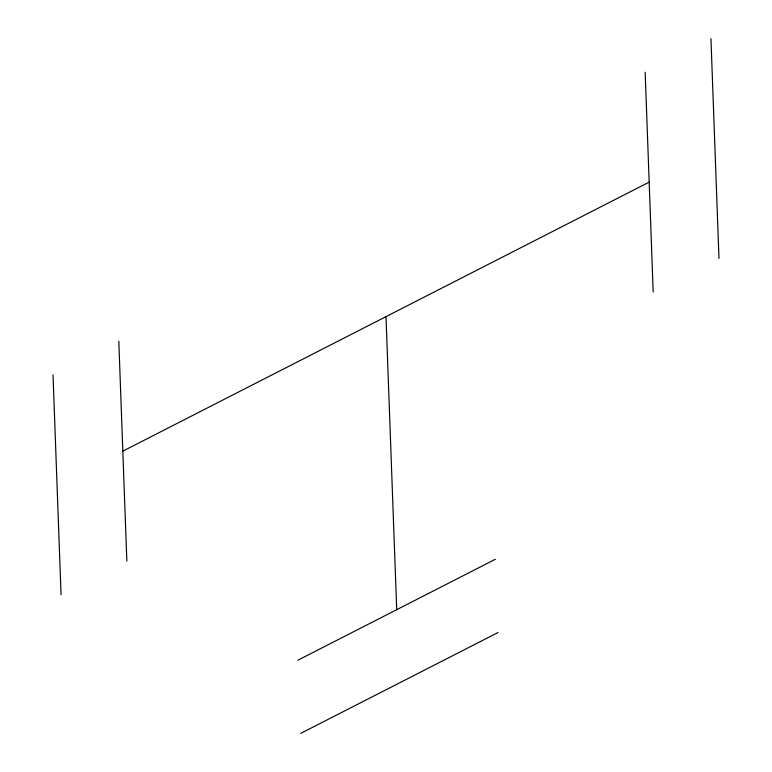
<?xml version="1.0" encoding="UTF-8"?>
<svg xmlns="http://www.w3.org/2000/svg" width="772" height="772" viewBox="0 0 772 772"><rect width="100%" height="100%" fill="white"/><g stroke="black" fill="none" stroke-linecap="round" stroke-linejoin="round"><path stroke-width="1.16" d="M122.825 451.157L649.175 182.124M298.021 660.137L495.392 559.246M300.694 733.4L498.075 632.509M710.944 38.6L718.983 258.388M645.16 72.23L653.189 292.019M386 316.645L396.712 609.697M118.811 341.263L126.84 561.051M53.017 374.893L61.056 594.681"/></g></svg>
